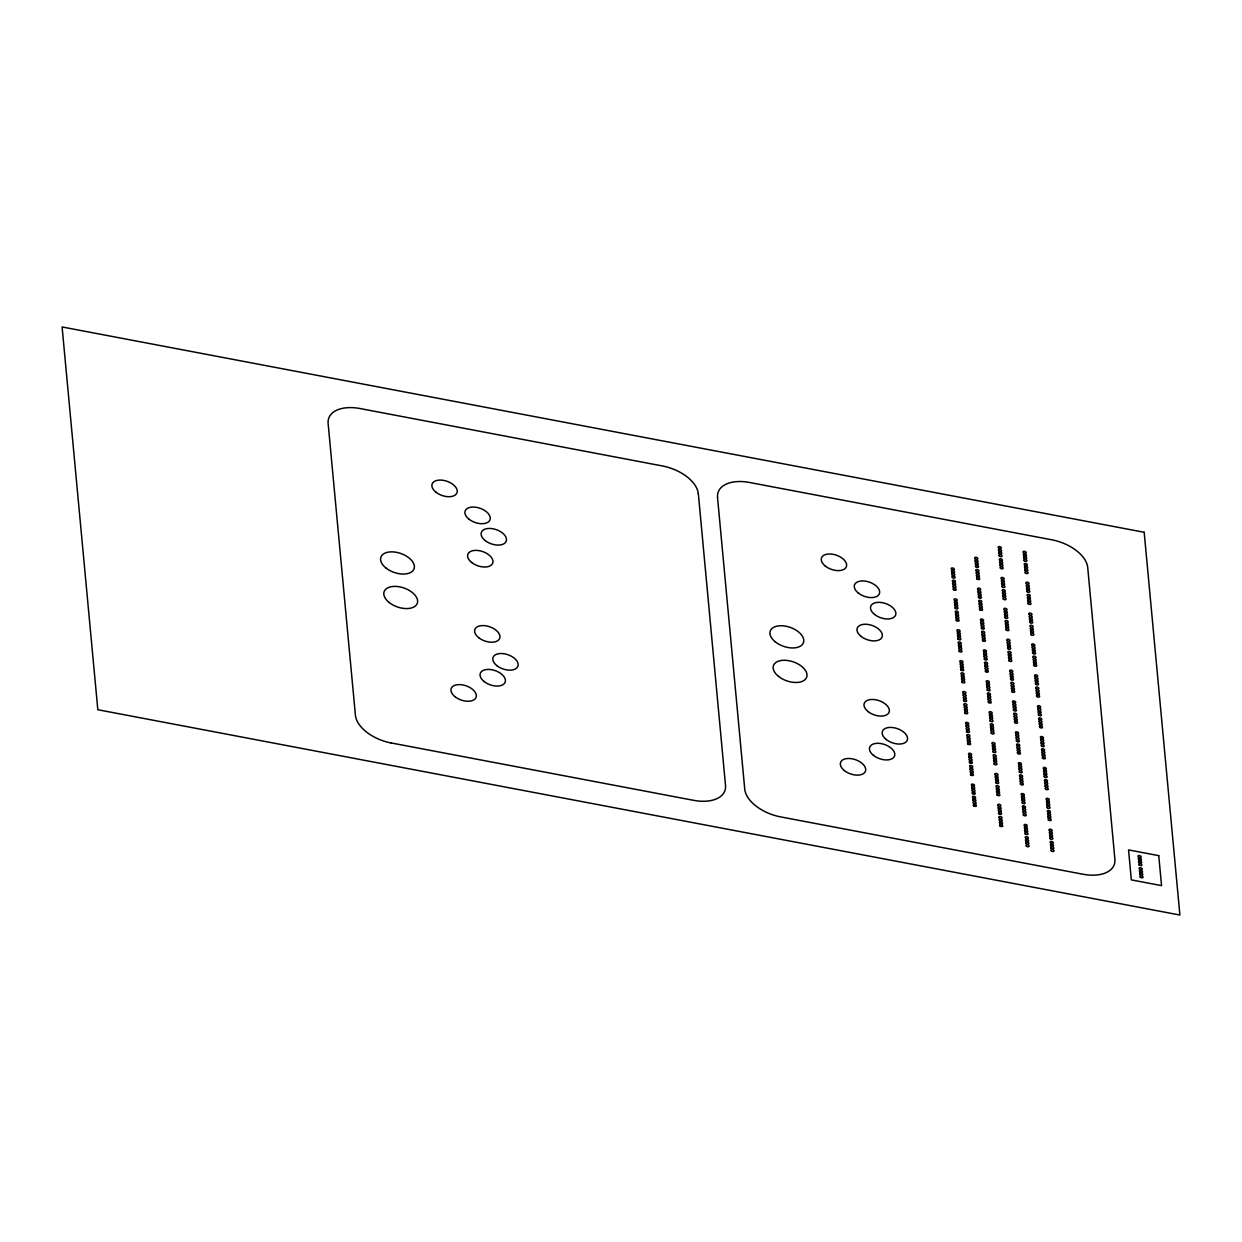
<?xml version="1.0" encoding="UTF-8"?>
<svg xmlns="http://www.w3.org/2000/svg" width="1242" height="1242" viewBox="0 0 1242 1242"><rect width="100%" height="100%" fill="white"/><g stroke="black" fill="none" stroke-linecap="round" stroke-linejoin="round"><path stroke-width="1.5" d="M391.168 742.949L693.75 800.36A35.273 20.136 19.2 0 0 725.514 785.394L698.346 493.773M717.519 497.405L744.734 789.043A35.273 20.136 19.2 0 0 780.55 816.879L1083.133 874.259A35.273 20.136 19.2 0 0 1114.897 859.278L1087.728 567.656A35.273 20.136 19.2 0 0 1051.912 539.82L749.345 482.439A35.273 20.136 19.2 0 0 717.581 497.421M391.168 742.995A35.273 20.136 19.2 0 1 355.414 715.175L328.136 423.522A35.273 20.136 19.2 0 1 359.947 408.525L662.545 465.983A35.273 20.136 19.2 0 1 698.283 493.757M1144.177 532.275L62.1 326.957L97.823 709.725L1179.9 915.043L1144.177 532.275M1158.755 855.645L1128.543 849.901L1131.338 879.879L1161.549 885.624L1158.755 855.645M435.895 492.158A13.196 7.53 19.2 0 0 456.932 492.95A13.196 7.53 19.2 0 0 440.848 480.08A13.196 7.53 19.2 0 0 435.895 492.158M468.917 519.14A13.196 7.53 19.2 0 0 489.953 519.932A13.196 7.53 19.2 0 0 473.87 507.062A13.196 7.53 19.2 0 0 468.917 519.14M485.141 540.518A13.196 7.53 19.2 0 0 506.177 541.326A13.196 7.53 19.2 0 0 490.093 528.44A13.196 7.53 19.2 0 0 485.141 540.518M471.603 562.455A13.196 7.53 19.2 0 0 492.655 563.247A13.196 7.53 19.2 0 0 476.555 550.377A13.196 7.53 19.2 0 0 471.603 562.455M385.92 567.967A17.59 10.045 19.2 0 0 413.974 569.022A17.59 10.045 19.2 0 0 392.519 551.867A17.59 10.045 19.2 0 0 385.92 567.967M389.15 602.494A17.59 10.045 19.2 0 0 417.203 603.55A17.59 10.045 19.2 0 0 395.748 586.395A17.59 10.045 19.2 0 0 389.15 602.494M478.636 637.658A13.196 7.53 19.2 0 0 499.672 638.45A13.196 7.53 19.2 0 0 483.573 625.58A13.196 7.53 19.2 0 0 478.636 637.658M496.816 665.603A13.196 7.53 19.2 0 0 517.852 666.395A13.196 7.53 19.2 0 0 501.768 653.525A13.196 7.53 19.2 0 0 496.816 665.603M484.07 681.501A13.196 7.53 19.2 0 0 505.121 682.293A13.196 7.53 19.2 0 0 489.022 669.422A13.196 7.53 19.2 0 0 484.07 681.501M454.976 696.684A13.196 7.53 19.2 0 0 476.028 697.476A13.196 7.53 19.2 0 0 459.928 684.606A13.196 7.53 19.2 0 0 454.976 696.684M1042.721 758.288A1.646 0.947 19.2 0 0 1045.36 758.381A1.646 0.947 19.2 0 0 1043.342 756.782A1.646 0.947 19.2 0 0 1042.721 758.288M1025.442 573.043A1.646 0.947 19.2 0 0 1028.066 573.136A1.646 0.947 19.2 0 0 1026.063 571.522A1.646 0.947 19.2 0 0 1025.442 573.043M1025.193 570.357A1.646 0.947 19.2 0 0 1027.817 570.451A1.646 0.947 19.2 0 0 1025.799 568.836A1.646 0.947 19.2 0 0 1025.193 570.357M1024.929 567.672A1.646 0.947 19.2 0 0 1027.569 567.765A1.646 0.947 19.2 0 0 1025.55 566.15A1.646 0.947 19.2 0 0 1024.929 567.672M1024.681 564.986A1.646 0.947 19.2 0 0 1027.32 565.079A1.646 0.947 19.2 0 0 1025.302 563.464A1.646 0.947 19.2 0 0 1024.681 564.986M1024.293 560.841A1.646 0.947 19.2 0 0 1026.932 560.934A1.646 0.947 19.2 0 0 1024.914 559.319A1.646 0.947 19.2 0 0 1024.293 560.841M1024.045 558.155A1.646 0.947 19.2 0 0 1026.684 558.248A1.646 0.947 19.2 0 0 1024.666 556.633A1.646 0.947 19.2 0 0 1024.045 558.155M1023.796 555.469A1.646 0.947 19.2 0 0 1026.435 555.562A1.646 0.947 19.2 0 0 1024.417 553.948A1.646 0.947 19.2 0 0 1023.796 555.469M1023.548 552.783A1.646 0.947 19.2 0 0 1026.171 552.876A1.646 0.947 19.2 0 0 1024.169 551.262A1.646 0.947 19.2 0 0 1023.548 552.783M1026.42 583.647A1.646 0.947 19.2 0 0 1029.059 583.756A1.646 0.947 19.2 0 0 1027.041 582.141A1.646 0.947 19.2 0 0 1026.42 583.647M1026.684 586.333A1.646 0.947 19.2 0 0 1029.307 586.441A1.646 0.947 19.2 0 0 1027.305 584.827A1.646 0.947 19.2 0 0 1026.684 586.333M1026.932 589.019A1.646 0.947 19.2 0 0 1029.556 589.127A1.646 0.947 19.2 0 0 1027.553 587.513A1.646 0.947 19.2 0 0 1026.932 589.019M1027.181 591.704A1.646 0.947 19.2 0 0 1029.804 591.813A1.646 0.947 19.2 0 0 1027.802 590.198A1.646 0.947 19.2 0 0 1027.181 591.704M1027.569 595.85A1.646 0.947 19.2 0 0 1030.192 595.958A1.646 0.947 19.2 0 0 1028.19 594.344A1.646 0.947 19.2 0 0 1027.569 595.85M1027.817 598.535A1.646 0.947 19.2 0 0 1030.456 598.644A1.646 0.947 19.2 0 0 1028.438 597.029A1.646 0.947 19.2 0 0 1027.817 598.535M1028.066 601.221A1.646 0.947 19.2 0 0 1030.705 601.33A1.646 0.947 19.2 0 0 1028.687 599.715A1.646 0.947 19.2 0 0 1028.066 601.221M1029.307 614.526A1.646 0.947 19.2 0 0 1031.947 614.635A1.646 0.947 19.2 0 0 1029.928 613.02A1.646 0.947 19.2 0 0 1029.307 614.526M1029.556 617.212A1.646 0.947 19.2 0 0 1032.195 617.321A1.646 0.947 19.2 0 0 1030.177 615.706A1.646 0.947 19.2 0 0 1029.556 617.212M1029.804 619.898A1.646 0.947 19.2 0 0 1032.444 620.006A1.646 0.947 19.2 0 0 1030.425 618.392A1.646 0.947 19.2 0 0 1029.804 619.898M1030.068 622.584A1.646 0.947 19.2 0 0 1032.692 622.692A1.646 0.947 19.2 0 0 1030.674 621.078A1.646 0.947 19.2 0 0 1030.068 622.584M1030.441 626.729A1.646 0.947 19.2 0 0 1033.08 626.837A1.646 0.947 19.2 0 0 1031.062 625.223A1.646 0.947 19.2 0 0 1030.441 626.729M1030.705 629.415A1.646 0.947 19.2 0 0 1033.328 629.523A1.646 0.947 19.2 0 0 1031.326 627.909A1.646 0.947 19.2 0 0 1030.705 629.415M1030.953 632.1A1.646 0.947 19.2 0 0 1033.577 632.209A1.646 0.947 19.2 0 0 1031.574 630.594A1.646 0.947 19.2 0 0 1030.953 632.1M1031.202 634.786A1.646 0.947 19.2 0 0 1033.825 634.895A1.646 0.947 19.2 0 0 1031.823 633.28A1.646 0.947 19.2 0 0 1031.202 634.786M1032.195 645.405A1.646 0.947 19.2 0 0 1034.819 645.498A1.646 0.947 19.2 0 0 1032.816 643.884A1.646 0.947 19.2 0 0 1032.195 645.405M1032.444 648.091A1.646 0.947 19.2 0 0 1035.067 648.184A1.646 0.947 19.2 0 0 1033.065 646.57A1.646 0.947 19.2 0 0 1032.444 648.091M1032.692 650.777A1.646 0.947 19.2 0 0 1035.331 650.87A1.646 0.947 19.2 0 0 1033.313 649.271A1.646 0.947 19.2 0 0 1032.692 650.777M1032.94 653.463A1.646 0.947 19.2 0 0 1035.58 653.556A1.646 0.947 19.2 0 0 1033.561 651.957A1.646 0.947 19.2 0 0 1032.94 653.463M1033.328 657.608A1.646 0.947 19.2 0 0 1035.968 657.701A1.646 0.947 19.2 0 0 1033.949 656.087A1.646 0.947 19.2 0 0 1033.328 657.608M1033.577 660.294A1.646 0.947 19.2 0 0 1036.216 660.387A1.646 0.947 19.2 0 0 1034.198 658.788A1.646 0.947 19.2 0 0 1033.577 660.294M1033.825 662.98A1.646 0.947 19.2 0 0 1036.465 663.073A1.646 0.947 19.2 0 0 1034.446 661.474A1.646 0.947 19.2 0 0 1033.825 662.98M1034.089 665.665A1.646 0.947 19.2 0 0 1036.713 665.759A1.646 0.947 19.2 0 0 1034.695 664.159A1.646 0.947 19.2 0 0 1034.089 665.665M1035.067 676.285A1.646 0.947 19.2 0 0 1037.707 676.378A1.646 0.947 19.2 0 0 1035.688 674.763A1.646 0.947 19.2 0 0 1035.067 676.285M1035.316 678.97A1.646 0.947 19.2 0 0 1037.955 679.063A1.646 0.947 19.2 0 0 1035.937 677.449A1.646 0.947 19.2 0 0 1035.316 678.97M1035.58 681.656A1.646 0.947 19.2 0 0 1038.203 681.749A1.646 0.947 19.2 0 0 1036.201 680.135A1.646 0.947 19.2 0 0 1035.58 681.656M1035.828 684.342A1.646 0.947 19.2 0 0 1038.452 684.435A1.646 0.947 19.2 0 0 1036.449 682.821A1.646 0.947 19.2 0 0 1035.828 684.342M1036.216 688.487A1.646 0.947 19.2 0 0 1038.84 688.58A1.646 0.947 19.2 0 0 1036.837 686.966A1.646 0.947 19.2 0 0 1036.216 688.487M1036.465 691.173A1.646 0.947 19.2 0 0 1039.088 691.266A1.646 0.947 19.2 0 0 1037.086 689.652A1.646 0.947 19.2 0 0 1036.465 691.173M1036.713 693.859A1.646 0.947 19.2 0 0 1039.352 693.952A1.646 0.947 19.2 0 0 1037.334 692.337A1.646 0.947 19.2 0 0 1036.713 693.859M1036.961 696.545A1.646 0.947 19.2 0 0 1039.601 696.638A1.646 0.947 19.2 0 0 1037.582 695.023A1.646 0.947 19.2 0 0 1036.961 696.545M1037.955 707.148A1.646 0.947 19.2 0 0 1040.594 707.257A1.646 0.947 19.2 0 0 1038.576 705.642A1.646 0.947 19.2 0 0 1037.955 707.148M1038.203 709.834A1.646 0.947 19.2 0 0 1040.843 709.943A1.646 0.947 19.2 0 0 1038.824 708.328A1.646 0.947 19.2 0 0 1038.203 709.834M1038.452 712.52A1.646 0.947 19.2 0 0 1041.091 712.629A1.646 0.947 19.2 0 0 1039.073 711.014A1.646 0.947 19.2 0 0 1038.452 712.52M1038.7 715.206A1.646 0.947 19.2 0 0 1041.339 715.314A1.646 0.947 19.2 0 0 1039.321 713.7A1.646 0.947 19.2 0 0 1038.7 715.206M1039.088 719.351A1.646 0.947 19.2 0 0 1041.727 719.46A1.646 0.947 19.2 0 0 1039.709 717.845A1.646 0.947 19.2 0 0 1039.088 719.351M1039.337 722.037A1.646 0.947 19.2 0 0 1041.976 722.145A1.646 0.947 19.2 0 0 1039.958 720.531A1.646 0.947 19.2 0 0 1039.337 722.037M1039.601 724.723A1.646 0.947 19.2 0 0 1042.224 724.831A1.646 0.947 19.2 0 0 1040.222 723.217A1.646 0.947 19.2 0 0 1039.601 724.723M1039.849 727.408A1.646 0.947 19.2 0 0 1042.473 727.517A1.646 0.947 19.2 0 0 1040.47 725.902A1.646 0.947 19.2 0 0 1039.849 727.408M1040.843 738.027A1.646 0.947 19.2 0 0 1043.466 738.121A1.646 0.947 19.2 0 0 1041.448 736.522A1.646 0.947 19.2 0 0 1040.843 738.027M1041.091 740.713A1.646 0.947 19.2 0 0 1043.715 740.806A1.646 0.947 19.2 0 0 1041.712 739.207A1.646 0.947 19.2 0 0 1041.091 740.713M1041.339 743.399A1.646 0.947 19.2 0 0 1043.963 743.492A1.646 0.947 19.2 0 0 1041.96 741.893A1.646 0.947 19.2 0 0 1041.339 743.399M1041.976 750.23A1.646 0.947 19.2 0 0 1044.615 750.323A1.646 0.947 19.2 0 0 1042.597 748.724A1.646 0.947 19.2 0 0 1041.976 750.23M1042.473 755.602A1.646 0.947 19.2 0 0 1045.112 755.695A1.646 0.947 19.2 0 0 1043.094 754.096A1.646 0.947 19.2 0 0 1042.473 755.602M1043.715 768.907A1.646 0.947 19.2 0 0 1046.354 769A1.646 0.947 19.2 0 0 1044.336 767.385A1.646 0.947 19.2 0 0 1043.715 768.907M1043.963 771.592A1.646 0.947 19.2 0 0 1046.602 771.686A1.646 0.947 19.2 0 0 1044.584 770.071A1.646 0.947 19.2 0 0 1043.963 771.592M1044.227 774.278A1.646 0.947 19.2 0 0 1046.851 774.371A1.646 0.947 19.2 0 0 1044.832 772.757A1.646 0.947 19.2 0 0 1044.227 774.278M1044.475 776.964A1.646 0.947 19.2 0 0 1047.099 777.057A1.646 0.947 19.2 0 0 1045.096 775.443A1.646 0.947 19.2 0 0 1044.475 776.964M1044.864 781.109A1.646 0.947 19.2 0 0 1047.487 781.202A1.646 0.947 19.2 0 0 1045.469 779.588A1.646 0.947 19.2 0 0 1044.864 781.109M1045.112 783.795A1.646 0.947 19.2 0 0 1047.736 783.888A1.646 0.947 19.2 0 0 1045.733 782.274A1.646 0.947 19.2 0 0 1045.112 783.795M1045.36 786.481A1.646 0.947 19.2 0 0 1047.984 786.574A1.646 0.947 19.2 0 0 1045.981 784.96A1.646 0.947 19.2 0 0 1045.36 786.481M1045.609 789.167A1.646 0.947 19.2 0 0 1048.248 789.26A1.646 0.947 19.2 0 0 1046.23 787.645A1.646 0.947 19.2 0 0 1045.609 789.167M1046.602 799.77A1.646 0.947 19.2 0 0 1049.226 799.879A1.646 0.947 19.2 0 0 1047.223 798.264A1.646 0.947 19.2 0 0 1046.602 799.77M1046.851 802.456A1.646 0.947 19.2 0 0 1049.49 802.565A1.646 0.947 19.2 0 0 1047.472 800.95A1.646 0.947 19.2 0 0 1046.851 802.456M1047.099 805.142A1.646 0.947 19.2 0 0 1049.738 805.251A1.646 0.947 19.2 0 0 1047.72 803.636A1.646 0.947 19.2 0 0 1047.099 805.142M1047.348 807.828A1.646 0.947 19.2 0 0 1049.987 807.937A1.646 0.947 19.2 0 0 1047.969 806.322A1.646 0.947 19.2 0 0 1047.348 807.828M1047.736 811.973A1.646 0.947 19.2 0 0 1050.375 812.082A1.646 0.947 19.2 0 0 1048.357 810.467A1.646 0.947 19.2 0 0 1047.736 811.973M1047.984 814.659A1.646 0.947 19.2 0 0 1050.623 814.768A1.646 0.947 19.2 0 0 1048.605 813.153A1.646 0.947 19.2 0 0 1047.984 814.659M1048.248 817.345A1.646 0.947 19.2 0 0 1050.872 817.453A1.646 0.947 19.2 0 0 1048.853 815.839A1.646 0.947 19.2 0 0 1048.248 817.345M1048.496 820.031A1.646 0.947 19.2 0 0 1051.12 820.139A1.646 0.947 19.2 0 0 1049.117 818.525A1.646 0.947 19.2 0 0 1048.496 820.031M1049.474 830.65A1.646 0.947 19.2 0 0 1052.114 830.743A1.646 0.947 19.2 0 0 1050.095 829.144A1.646 0.947 19.2 0 0 1049.474 830.65M1049.738 833.335A1.646 0.947 19.2 0 0 1052.362 833.429A1.646 0.947 19.2 0 0 1050.359 831.829A1.646 0.947 19.2 0 0 1049.738 833.335M1049.987 836.021A1.646 0.947 19.2 0 0 1052.611 836.114A1.646 0.947 19.2 0 0 1050.608 834.515A1.646 0.947 19.2 0 0 1049.987 836.021M1050.235 838.707A1.646 0.947 19.2 0 0 1052.859 838.8A1.646 0.947 19.2 0 0 1050.856 837.201A1.646 0.947 19.2 0 0 1050.235 838.707M1050.623 842.852A1.646 0.947 19.2 0 0 1053.247 842.945A1.646 0.947 19.2 0 0 1051.244 841.346A1.646 0.947 19.2 0 0 1050.623 842.852M1050.872 845.538A1.646 0.947 19.2 0 0 1053.511 845.631A1.646 0.947 19.2 0 0 1051.493 844.032A1.646 0.947 19.2 0 0 1050.872 845.538M1051.12 848.224A1.646 0.947 19.2 0 0 1053.759 848.333A1.646 0.947 19.2 0 0 1051.741 846.718A1.646 0.947 19.2 0 0 1051.12 848.224M1051.369 850.91A1.646 0.947 19.2 0 0 1054.008 851.018A1.646 0.947 19.2 0 0 1051.99 849.404A1.646 0.947 19.2 0 0 1051.369 850.91M1028.314 603.923A1.646 0.947 19.2 0 0 1030.953 604.016A1.646 0.947 19.2 0 0 1028.935 602.401A1.646 0.947 19.2 0 0 1028.314 603.923M1041.588 746.085A1.646 0.947 19.2 0 0 1044.227 746.178A1.646 0.947 19.2 0 0 1042.209 744.579A1.646 0.947 19.2 0 0 1041.588 746.085M1042.224 752.916A1.646 0.947 19.2 0 0 1044.864 753.009A1.646 0.947 19.2 0 0 1042.845 751.41A1.646 0.947 19.2 0 0 1042.224 752.916M999.593 820.652A1.646 0.947 19.2 0 0 1002.232 820.745A1.646 0.947 19.2 0 0 1000.214 819.13A1.646 0.947 19.2 0 0 999.593 820.652M1017.803 753.552A1.646 0.947 19.2 0 0 1020.443 753.661A1.646 0.947 19.2 0 0 1018.424 752.047A1.646 0.947 19.2 0 0 1017.803 753.552M1017.307 748.181A1.646 0.947 19.2 0 0 1019.946 748.289A1.646 0.947 19.2 0 0 1017.928 746.675A1.646 0.947 19.2 0 0 1017.307 748.181M1016.67 741.35A1.646 0.947 19.2 0 0 1019.309 741.458A1.646 0.947 19.2 0 0 1017.291 739.844A1.646 0.947 19.2 0 0 1016.67 741.35M1003.396 599.187A1.646 0.947 19.2 0 0 1006.036 599.281A1.646 0.947 19.2 0 0 1004.017 597.681A1.646 0.947 19.2 0 0 1003.396 599.187M953.561 589.733A1.646 0.947 19.2 0 0 956.2 589.826A1.646 0.947 19.2 0 0 954.182 588.227A1.646 0.947 19.2 0 0 953.561 589.733M953.313 587.047A1.646 0.947 19.2 0 0 955.952 587.14A1.646 0.947 19.2 0 0 953.934 585.541A1.646 0.947 19.2 0 0 953.313 587.047M953.064 584.361A1.646 0.947 19.2 0 0 955.703 584.454A1.646 0.947 19.2 0 0 953.685 582.84A1.646 0.947 19.2 0 0 953.064 584.361M952.816 581.675A1.646 0.947 19.2 0 0 955.455 581.768A1.646 0.947 19.2 0 0 953.437 580.154A1.646 0.947 19.2 0 0 952.816 581.675M952.428 577.53A1.646 0.947 19.2 0 0 955.067 577.623A1.646 0.947 19.2 0 0 953.049 576.024A1.646 0.947 19.2 0 0 952.428 577.53M952.179 574.844A1.646 0.947 19.2 0 0 954.803 574.937A1.646 0.947 19.2 0 0 952.8 573.323A1.646 0.947 19.2 0 0 952.179 574.844M951.931 572.158A1.646 0.947 19.2 0 0 954.555 572.252A1.646 0.947 19.2 0 0 952.552 570.637A1.646 0.947 19.2 0 0 951.931 572.158M951.683 569.473A1.646 0.947 19.2 0 0 954.306 569.566A1.646 0.947 19.2 0 0 952.303 567.951A1.646 0.947 19.2 0 0 951.683 569.473M956.449 620.612A1.646 0.947 19.2 0 0 959.088 620.705A1.646 0.947 19.2 0 0 957.07 619.09A1.646 0.947 19.2 0 0 956.449 620.612M956.2 617.926A1.646 0.947 19.2 0 0 958.824 618.019A1.646 0.947 19.2 0 0 956.821 616.405A1.646 0.947 19.2 0 0 956.2 617.926M955.952 615.24A1.646 0.947 19.2 0 0 958.576 615.333A1.646 0.947 19.2 0 0 956.573 613.719A1.646 0.947 19.2 0 0 955.952 615.24M955.703 612.539A1.646 0.947 19.2 0 0 958.327 612.648A1.646 0.947 19.2 0 0 956.309 611.033A1.646 0.947 19.2 0 0 955.703 612.539M955.315 608.409A1.646 0.947 19.2 0 0 957.939 608.502A1.646 0.947 19.2 0 0 955.936 606.888A1.646 0.947 19.2 0 0 955.315 608.409M955.067 605.723A1.646 0.947 19.2 0 0 957.691 605.817A1.646 0.947 19.2 0 0 955.672 604.202A1.646 0.947 19.2 0 0 955.067 605.723M954.803 603.022A1.646 0.947 19.2 0 0 957.442 603.131A1.646 0.947 19.2 0 0 955.424 601.516A1.646 0.947 19.2 0 0 954.803 603.022M954.555 600.336A1.646 0.947 19.2 0 0 957.194 600.445A1.646 0.947 19.2 0 0 955.176 598.83A1.646 0.947 19.2 0 0 954.555 600.336M959.336 651.476A1.646 0.947 19.2 0 0 961.96 651.584A1.646 0.947 19.2 0 0 959.957 649.97A1.646 0.947 19.2 0 0 959.336 651.476M959.088 648.79A1.646 0.947 19.2 0 0 961.712 648.898A1.646 0.947 19.2 0 0 959.693 647.284A1.646 0.947 19.2 0 0 959.088 648.79M958.824 646.104A1.646 0.947 19.2 0 0 961.463 646.213A1.646 0.947 19.2 0 0 959.445 644.598A1.646 0.947 19.2 0 0 958.824 646.104M958.576 643.418A1.646 0.947 19.2 0 0 961.215 643.527A1.646 0.947 19.2 0 0 959.197 641.912A1.646 0.947 19.2 0 0 958.576 643.418M958.187 639.273A1.646 0.947 19.2 0 0 960.827 639.382A1.646 0.947 19.2 0 0 958.808 637.767A1.646 0.947 19.2 0 0 958.187 639.273M957.939 636.587A1.646 0.947 19.2 0 0 960.578 636.696A1.646 0.947 19.2 0 0 958.56 635.081A1.646 0.947 19.2 0 0 957.939 636.587M957.691 633.901A1.646 0.947 19.2 0 0 960.33 634.01A1.646 0.947 19.2 0 0 958.312 632.395A1.646 0.947 19.2 0 0 957.691 633.901M957.442 631.215A1.646 0.947 19.2 0 0 960.066 631.324A1.646 0.947 19.2 0 0 958.063 629.71A1.646 0.947 19.2 0 0 957.442 631.215M962.208 682.355A1.646 0.947 19.2 0 0 964.848 682.448A1.646 0.947 19.2 0 0 962.829 680.849A1.646 0.947 19.2 0 0 962.208 682.355M961.96 679.669A1.646 0.947 19.2 0 0 964.599 679.762A1.646 0.947 19.2 0 0 962.581 678.163A1.646 0.947 19.2 0 0 961.96 679.669M961.712 676.983A1.646 0.947 19.2 0 0 964.351 677.076A1.646 0.947 19.2 0 0 962.333 675.477A1.646 0.947 19.2 0 0 961.712 676.983M961.463 674.297A1.646 0.947 19.2 0 0 964.087 674.39A1.646 0.947 19.2 0 0 962.084 672.791A1.646 0.947 19.2 0 0 961.463 674.297M961.075 670.152A1.646 0.947 19.2 0 0 963.699 670.245A1.646 0.947 19.2 0 0 961.696 668.646A1.646 0.947 19.2 0 0 961.075 670.152M960.827 667.466A1.646 0.947 19.2 0 0 963.45 667.559A1.646 0.947 19.2 0 0 961.448 665.96A1.646 0.947 19.2 0 0 960.827 667.466M960.578 664.78A1.646 0.947 19.2 0 0 963.202 664.874A1.646 0.947 19.2 0 0 961.199 663.275A1.646 0.947 19.2 0 0 960.578 664.78M960.314 662.095A1.646 0.947 19.2 0 0 962.954 662.188A1.646 0.947 19.2 0 0 960.935 660.589A1.646 0.947 19.2 0 0 960.314 662.095M965.096 713.234A1.646 0.947 19.2 0 0 967.72 713.327A1.646 0.947 19.2 0 0 965.717 711.713A1.646 0.947 19.2 0 0 965.096 713.234M964.848 710.548A1.646 0.947 19.2 0 0 967.471 710.641A1.646 0.947 19.2 0 0 965.469 709.027A1.646 0.947 19.2 0 0 964.848 710.548M964.599 707.862A1.646 0.947 19.2 0 0 967.223 707.956A1.646 0.947 19.2 0 0 965.22 706.341A1.646 0.947 19.2 0 0 964.599 707.862M964.335 705.177A1.646 0.947 19.2 0 0 966.975 705.27A1.646 0.947 19.2 0 0 964.956 703.655A1.646 0.947 19.2 0 0 964.335 705.177M963.963 701.031A1.646 0.947 19.2 0 0 966.587 701.125A1.646 0.947 19.2 0 0 964.568 699.51A1.646 0.947 19.2 0 0 963.963 701.031M963.699 698.346A1.646 0.947 19.2 0 0 966.338 698.439A1.646 0.947 19.2 0 0 964.32 696.824A1.646 0.947 19.2 0 0 963.699 698.346M963.45 695.66A1.646 0.947 19.2 0 0 966.09 695.753A1.646 0.947 19.2 0 0 964.071 694.138A1.646 0.947 19.2 0 0 963.45 695.66M963.202 692.974A1.646 0.947 19.2 0 0 965.841 693.067A1.646 0.947 19.2 0 0 963.823 691.452A1.646 0.947 19.2 0 0 963.202 692.974M967.984 744.098A1.646 0.947 19.2 0 0 970.607 744.206A1.646 0.947 19.2 0 0 968.589 742.592A1.646 0.947 19.2 0 0 967.984 744.098M967.72 741.412A1.646 0.947 19.2 0 0 970.359 741.521A1.646 0.947 19.2 0 0 968.341 739.906A1.646 0.947 19.2 0 0 967.72 741.412M967.471 738.726A1.646 0.947 19.2 0 0 970.111 738.835A1.646 0.947 19.2 0 0 968.092 737.22A1.646 0.947 19.2 0 0 967.471 738.726M967.223 736.04A1.646 0.947 19.2 0 0 969.862 736.149A1.646 0.947 19.2 0 0 967.844 734.534A1.646 0.947 19.2 0 0 967.223 736.04M966.835 731.895A1.646 0.947 19.2 0 0 969.474 732.004A1.646 0.947 19.2 0 0 967.456 730.389A1.646 0.947 19.2 0 0 966.835 731.895M966.587 729.209A1.646 0.947 19.2 0 0 969.226 729.318A1.646 0.947 19.2 0 0 967.207 727.703A1.646 0.947 19.2 0 0 966.587 729.209M966.338 726.523A1.646 0.947 19.2 0 0 968.962 726.632A1.646 0.947 19.2 0 0 966.959 725.018A1.646 0.947 19.2 0 0 966.338 726.523M966.09 723.838A1.646 0.947 19.2 0 0 968.713 723.946A1.646 0.947 19.2 0 0 966.711 722.332A1.646 0.947 19.2 0 0 966.09 723.838M970.856 774.977A1.646 0.947 19.2 0 0 973.495 775.07A1.646 0.947 19.2 0 0 971.477 773.471A1.646 0.947 19.2 0 0 970.856 774.977M970.607 772.291A1.646 0.947 19.2 0 0 973.247 772.384A1.646 0.947 19.2 0 0 971.228 770.785A1.646 0.947 19.2 0 0 970.607 772.291M970.359 769.605A1.646 0.947 19.2 0 0 972.983 769.698A1.646 0.947 19.2 0 0 970.98 768.099A1.646 0.947 19.2 0 0 970.359 769.605M970.111 766.919A1.646 0.947 19.2 0 0 972.734 767.013A1.646 0.947 19.2 0 0 970.732 765.414A1.646 0.947 19.2 0 0 970.111 766.919M969.723 762.774A1.646 0.947 19.2 0 0 972.346 762.867A1.646 0.947 19.2 0 0 970.344 761.268A1.646 0.947 19.2 0 0 969.723 762.774M969.474 760.088A1.646 0.947 19.2 0 0 972.098 760.182A1.646 0.947 19.2 0 0 970.095 758.583A1.646 0.947 19.2 0 0 969.474 760.088M969.226 757.403A1.646 0.947 19.2 0 0 971.849 757.496A1.646 0.947 19.2 0 0 969.831 755.897A1.646 0.947 19.2 0 0 969.226 757.403M968.962 754.717A1.646 0.947 19.2 0 0 971.601 754.81A1.646 0.947 19.2 0 0 969.583 753.211A1.646 0.947 19.2 0 0 968.962 754.717M973.744 805.856A1.646 0.947 19.2 0 0 976.367 805.949A1.646 0.947 19.2 0 0 974.365 804.335A1.646 0.947 19.2 0 0 973.744 805.856M973.495 803.17A1.646 0.947 19.2 0 0 976.119 803.263A1.646 0.947 19.2 0 0 974.116 801.649A1.646 0.947 19.2 0 0 973.495 803.17M973.231 800.485A1.646 0.947 19.2 0 0 975.87 800.578A1.646 0.947 19.2 0 0 973.852 798.963A1.646 0.947 19.2 0 0 973.231 800.485M972.983 797.799A1.646 0.947 19.2 0 0 975.622 797.892A1.646 0.947 19.2 0 0 973.604 796.277A1.646 0.947 19.2 0 0 972.983 797.799M972.595 793.654A1.646 0.947 19.2 0 0 975.234 793.747A1.646 0.947 19.2 0 0 973.216 792.132A1.646 0.947 19.2 0 0 972.595 793.654M972.346 790.968A1.646 0.947 19.2 0 0 974.986 791.061A1.646 0.947 19.2 0 0 972.967 789.446A1.646 0.947 19.2 0 0 972.346 790.968M972.098 788.282A1.646 0.947 19.2 0 0 974.737 788.375A1.646 0.947 19.2 0 0 972.719 786.76A1.646 0.947 19.2 0 0 972.098 788.282M971.849 785.596A1.646 0.947 19.2 0 0 974.489 785.689A1.646 0.947 19.2 0 0 972.47 784.075A1.646 0.947 19.2 0 0 971.849 785.596M1000.105 826.023A1.646 0.947 19.2 0 0 1002.729 826.116A1.646 0.947 19.2 0 0 1000.71 824.502A1.646 0.947 19.2 0 0 1000.105 826.023M999.841 823.337A1.646 0.947 19.2 0 0 1002.48 823.43A1.646 0.947 19.2 0 0 1000.462 821.816A1.646 0.947 19.2 0 0 999.841 823.337M999.344 817.966A1.646 0.947 19.2 0 0 1001.983 818.059A1.646 0.947 19.2 0 0 999.965 816.444A1.646 0.947 19.2 0 0 999.344 817.966M998.956 813.821A1.646 0.947 19.2 0 0 1001.595 813.914A1.646 0.947 19.2 0 0 999.577 812.299A1.646 0.947 19.2 0 0 998.956 813.821M998.708 811.135A1.646 0.947 19.2 0 0 1001.347 811.228A1.646 0.947 19.2 0 0 999.329 809.613A1.646 0.947 19.2 0 0 998.708 811.135M998.459 808.449A1.646 0.947 19.2 0 0 1001.083 808.542A1.646 0.947 19.2 0 0 999.08 806.927A1.646 0.947 19.2 0 0 998.459 808.449M998.211 805.763A1.646 0.947 19.2 0 0 1000.835 805.856A1.646 0.947 19.2 0 0 998.832 804.242A1.646 0.947 19.2 0 0 998.211 805.763M997.217 795.144A1.646 0.947 19.2 0 0 999.857 795.237A1.646 0.947 19.2 0 0 997.838 793.638A1.646 0.947 19.2 0 0 997.217 795.144M996.969 792.458A1.646 0.947 19.2 0 0 999.593 792.551A1.646 0.947 19.2 0 0 997.59 790.952A1.646 0.947 19.2 0 0 996.969 792.458M996.721 789.772A1.646 0.947 19.2 0 0 999.344 789.865A1.646 0.947 19.2 0 0 997.342 788.266A1.646 0.947 19.2 0 0 996.721 789.772M996.457 787.086A1.646 0.947 19.2 0 0 999.096 787.18A1.646 0.947 19.2 0 0 997.078 785.581A1.646 0.947 19.2 0 0 996.457 787.086M996.084 782.941A1.646 0.947 19.2 0 0 998.708 783.034A1.646 0.947 19.2 0 0 996.689 781.435A1.646 0.947 19.2 0 0 996.084 782.941M995.82 780.255A1.646 0.947 19.2 0 0 998.459 780.349A1.646 0.947 19.2 0 0 996.441 778.75A1.646 0.947 19.2 0 0 995.82 780.255M995.572 777.57A1.646 0.947 19.2 0 0 998.211 777.663A1.646 0.947 19.2 0 0 996.193 776.064A1.646 0.947 19.2 0 0 995.572 777.57M995.323 774.884A1.646 0.947 19.2 0 0 997.963 774.977A1.646 0.947 19.2 0 0 995.944 773.378A1.646 0.947 19.2 0 0 995.323 774.884M994.33 764.265A1.646 0.947 19.2 0 0 996.969 764.373A1.646 0.947 19.2 0 0 994.951 762.759A1.646 0.947 19.2 0 0 994.33 764.265M994.081 761.579A1.646 0.947 19.2 0 0 996.721 761.688A1.646 0.947 19.2 0 0 994.702 760.073A1.646 0.947 19.2 0 0 994.081 761.579M993.833 758.893A1.646 0.947 19.2 0 0 996.472 759.002A1.646 0.947 19.2 0 0 994.454 757.387A1.646 0.947 19.2 0 0 993.833 758.893M993.584 756.207A1.646 0.947 19.2 0 0 996.208 756.316A1.646 0.947 19.2 0 0 994.205 754.701A1.646 0.947 19.2 0 0 993.584 756.207M993.196 752.062A1.646 0.947 19.2 0 0 995.836 752.171A1.646 0.947 19.2 0 0 993.817 750.556A1.646 0.947 19.2 0 0 993.196 752.062M992.948 749.376A1.646 0.947 19.2 0 0 995.572 749.485A1.646 0.947 19.2 0 0 993.569 747.87A1.646 0.947 19.2 0 0 992.948 749.376M992.7 746.69A1.646 0.947 19.2 0 0 995.323 746.799A1.646 0.947 19.2 0 0 993.321 745.184A1.646 0.947 19.2 0 0 992.7 746.69M992.436 744.005A1.646 0.947 19.2 0 0 995.075 744.113A1.646 0.947 19.2 0 0 993.057 742.499A1.646 0.947 19.2 0 0 992.436 744.005M991.458 733.401A1.646 0.947 19.2 0 0 994.081 733.494A1.646 0.947 19.2 0 0 992.079 731.88A1.646 0.947 19.2 0 0 991.458 733.401M991.209 730.715A1.646 0.947 19.2 0 0 993.833 730.808A1.646 0.947 19.2 0 0 991.815 729.194A1.646 0.947 19.2 0 0 991.209 730.715M990.945 728.029A1.646 0.947 19.2 0 0 993.584 728.122A1.646 0.947 19.2 0 0 991.566 726.508A1.646 0.947 19.2 0 0 990.945 728.029M990.697 725.344A1.646 0.947 19.2 0 0 993.336 725.437A1.646 0.947 19.2 0 0 991.318 723.822A1.646 0.947 19.2 0 0 990.697 725.344M990.309 721.198A1.646 0.947 19.2 0 0 992.948 721.292A1.646 0.947 19.2 0 0 990.93 719.677A1.646 0.947 19.2 0 0 990.309 721.198M990.06 718.513A1.646 0.947 19.2 0 0 992.7 718.606A1.646 0.947 19.2 0 0 990.681 716.991A1.646 0.947 19.2 0 0 990.06 718.513M989.812 715.827A1.646 0.947 19.2 0 0 992.451 715.92A1.646 0.947 19.2 0 0 990.433 714.305A1.646 0.947 19.2 0 0 989.812 715.827M989.563 713.125A1.646 0.947 19.2 0 0 992.187 713.234A1.646 0.947 19.2 0 0 990.184 711.619A1.646 0.947 19.2 0 0 989.563 713.125M988.57 702.522A1.646 0.947 19.2 0 0 991.209 702.615A1.646 0.947 19.2 0 0 989.191 701.016A1.646 0.947 19.2 0 0 988.57 702.522M988.322 699.836A1.646 0.947 19.2 0 0 990.945 699.929A1.646 0.947 19.2 0 0 988.942 698.33A1.646 0.947 19.2 0 0 988.322 699.836M988.073 697.15A1.646 0.947 19.2 0 0 990.697 697.243A1.646 0.947 19.2 0 0 988.694 695.629A1.646 0.947 19.2 0 0 988.073 697.15M987.825 694.464A1.646 0.947 19.2 0 0 990.448 694.557A1.646 0.947 19.2 0 0 988.446 692.943A1.646 0.947 19.2 0 0 987.825 694.464M987.437 690.319A1.646 0.947 19.2 0 0 990.06 690.412A1.646 0.947 19.2 0 0 988.058 688.813A1.646 0.947 19.2 0 0 987.437 690.319M987.188 687.633A1.646 0.947 19.2 0 0 989.812 687.726A1.646 0.947 19.2 0 0 987.794 686.112A1.646 0.947 19.2 0 0 987.188 687.633M986.924 684.947A1.646 0.947 19.2 0 0 989.563 685.041A1.646 0.947 19.2 0 0 987.545 683.426A1.646 0.947 19.2 0 0 986.924 684.947M986.676 682.262A1.646 0.947 19.2 0 0 989.315 682.355A1.646 0.947 19.2 0 0 987.297 680.74A1.646 0.947 19.2 0 0 986.676 682.262M985.682 671.643A1.646 0.947 19.2 0 0 988.322 671.751A1.646 0.947 19.2 0 0 986.303 670.137A1.646 0.947 19.2 0 0 985.682 671.643M985.434 668.957A1.646 0.947 19.2 0 0 988.073 669.065A1.646 0.947 19.2 0 0 986.055 667.451A1.646 0.947 19.2 0 0 985.434 668.957M985.185 666.271A1.646 0.947 19.2 0 0 987.825 666.38A1.646 0.947 19.2 0 0 985.806 664.765A1.646 0.947 19.2 0 0 985.185 666.271M984.937 663.585A1.646 0.947 19.2 0 0 987.576 663.678A1.646 0.947 19.2 0 0 985.558 662.079A1.646 0.947 19.2 0 0 984.937 663.585M984.549 659.44A1.646 0.947 19.2 0 0 987.188 659.549A1.646 0.947 19.2 0 0 985.17 657.934A1.646 0.947 19.2 0 0 984.549 659.44M984.301 656.754A1.646 0.947 19.2 0 0 986.924 656.863A1.646 0.947 19.2 0 0 984.922 655.248A1.646 0.947 19.2 0 0 984.301 656.754M984.052 654.068A1.646 0.947 19.2 0 0 986.676 654.161A1.646 0.947 19.2 0 0 984.673 652.562A1.646 0.947 19.2 0 0 984.052 654.068M983.804 651.382A1.646 0.947 19.2 0 0 986.427 651.476A1.646 0.947 19.2 0 0 984.425 649.877A1.646 0.947 19.2 0 0 983.804 651.382M982.81 640.763A1.646 0.947 19.2 0 0 985.434 640.872A1.646 0.947 19.2 0 0 983.431 639.257A1.646 0.947 19.2 0 0 982.81 640.763M982.562 638.077A1.646 0.947 19.2 0 0 985.185 638.186A1.646 0.947 19.2 0 0 983.183 636.572A1.646 0.947 19.2 0 0 982.562 638.077M982.313 635.392A1.646 0.947 19.2 0 0 984.937 635.5A1.646 0.947 19.2 0 0 982.919 633.886A1.646 0.947 19.2 0 0 982.313 635.392M982.049 632.706A1.646 0.947 19.2 0 0 984.689 632.815A1.646 0.947 19.2 0 0 982.67 631.2A1.646 0.947 19.2 0 0 982.049 632.706M981.661 628.561A1.646 0.947 19.2 0 0 984.301 628.669A1.646 0.947 19.2 0 0 982.282 627.055A1.646 0.947 19.2 0 0 981.661 628.561M981.413 625.875A1.646 0.947 19.2 0 0 984.052 625.984A1.646 0.947 19.2 0 0 982.034 624.369A1.646 0.947 19.2 0 0 981.413 625.875M981.164 623.189A1.646 0.947 19.2 0 0 983.804 623.298A1.646 0.947 19.2 0 0 981.785 621.683A1.646 0.947 19.2 0 0 981.164 623.189M980.916 620.503A1.646 0.947 19.2 0 0 983.555 620.612A1.646 0.947 19.2 0 0 981.537 618.997A1.646 0.947 19.2 0 0 980.916 620.503M979.922 609.9A1.646 0.947 19.2 0 0 982.562 609.993A1.646 0.947 19.2 0 0 980.543 608.378A1.646 0.947 19.2 0 0 979.922 609.9M979.674 607.214A1.646 0.947 19.2 0 0 982.313 607.307A1.646 0.947 19.2 0 0 980.295 605.692A1.646 0.947 19.2 0 0 979.674 607.214M979.426 604.528A1.646 0.947 19.2 0 0 982.049 604.621A1.646 0.947 19.2 0 0 980.047 603.007A1.646 0.947 19.2 0 0 979.426 604.528M979.177 601.842A1.646 0.947 19.2 0 0 981.801 601.935A1.646 0.947 19.2 0 0 979.798 600.321A1.646 0.947 19.2 0 0 979.177 601.842M978.789 597.697A1.646 0.947 19.2 0 0 981.413 597.79A1.646 0.947 19.2 0 0 979.41 596.176A1.646 0.947 19.2 0 0 978.789 597.697M978.541 595.011A1.646 0.947 19.2 0 0 981.164 595.104A1.646 0.947 19.2 0 0 979.162 593.49A1.646 0.947 19.2 0 0 978.541 595.011M978.292 592.325A1.646 0.947 19.2 0 0 980.916 592.418A1.646 0.947 19.2 0 0 978.898 590.804A1.646 0.947 19.2 0 0 978.292 592.325M978.028 589.639A1.646 0.947 19.2 0 0 980.668 589.733A1.646 0.947 19.2 0 0 978.649 588.118A1.646 0.947 19.2 0 0 978.028 589.639M977.05 579.02A1.646 0.947 19.2 0 0 979.674 579.114A1.646 0.947 19.2 0 0 977.656 577.514A1.646 0.947 19.2 0 0 977.05 579.02M976.786 576.335A1.646 0.947 19.2 0 0 979.426 576.428A1.646 0.947 19.2 0 0 977.407 574.829A1.646 0.947 19.2 0 0 976.786 576.335M976.538 573.649A1.646 0.947 19.2 0 0 979.177 573.742A1.646 0.947 19.2 0 0 977.159 572.143A1.646 0.947 19.2 0 0 976.538 573.649M976.29 570.963A1.646 0.947 19.2 0 0 978.929 571.056A1.646 0.947 19.2 0 0 976.911 569.457A1.646 0.947 19.2 0 0 976.29 570.963M975.902 566.818A1.646 0.947 19.2 0 0 978.541 566.911A1.646 0.947 19.2 0 0 976.523 565.312A1.646 0.947 19.2 0 0 975.902 566.818M975.653 564.132A1.646 0.947 19.2 0 0 978.292 564.225A1.646 0.947 19.2 0 0 976.274 562.626A1.646 0.947 19.2 0 0 975.653 564.132M975.405 561.446A1.646 0.947 19.2 0 0 978.028 561.539A1.646 0.947 19.2 0 0 976.026 559.94A1.646 0.947 19.2 0 0 975.405 561.446M975.156 558.76A1.646 0.947 19.2 0 0 977.78 558.853A1.646 0.947 19.2 0 0 975.777 557.254A1.646 0.947 19.2 0 0 975.156 558.76M1026.451 846.19A1.646 0.947 19.2 0 0 1029.09 846.283A1.646 0.947 19.2 0 0 1027.072 844.669A1.646 0.947 19.2 0 0 1026.451 846.19M1026.203 843.504A1.646 0.947 19.2 0 0 1028.842 843.597A1.646 0.947 19.2 0 0 1026.823 841.983A1.646 0.947 19.2 0 0 1026.203 843.504M1025.954 840.818A1.646 0.947 19.2 0 0 1028.593 840.912A1.646 0.947 19.2 0 0 1026.575 839.297A1.646 0.947 19.2 0 0 1025.954 840.818M1025.706 838.133A1.646 0.947 19.2 0 0 1028.329 838.226A1.646 0.947 19.2 0 0 1026.327 836.611A1.646 0.947 19.2 0 0 1025.706 838.133M1025.318 833.987A1.646 0.947 19.2 0 0 1027.957 834.081A1.646 0.947 19.2 0 0 1025.939 832.466A1.646 0.947 19.2 0 0 1025.318 833.987M1025.069 831.302A1.646 0.947 19.2 0 0 1027.693 831.395A1.646 0.947 19.2 0 0 1025.69 829.78A1.646 0.947 19.2 0 0 1025.069 831.302M1024.821 828.616A1.646 0.947 19.2 0 0 1027.444 828.709A1.646 0.947 19.2 0 0 1025.442 827.094A1.646 0.947 19.2 0 0 1024.821 828.616M1024.572 825.914A1.646 0.947 19.2 0 0 1027.196 826.023A1.646 0.947 19.2 0 0 1025.178 824.409A1.646 0.947 19.2 0 0 1024.572 825.914M1023.579 815.311A1.646 0.947 19.2 0 0 1026.203 815.404A1.646 0.947 19.2 0 0 1024.2 813.805A1.646 0.947 19.2 0 0 1023.579 815.311M1023.33 812.625A1.646 0.947 19.2 0 0 1025.954 812.718A1.646 0.947 19.2 0 0 1023.936 811.119A1.646 0.947 19.2 0 0 1023.33 812.625M1023.066 809.939A1.646 0.947 19.2 0 0 1025.706 810.032A1.646 0.947 19.2 0 0 1023.687 808.418A1.646 0.947 19.2 0 0 1023.066 809.939M1022.818 807.253A1.646 0.947 19.2 0 0 1025.457 807.347A1.646 0.947 19.2 0 0 1023.439 805.732A1.646 0.947 19.2 0 0 1022.818 807.253M1022.43 803.108A1.646 0.947 19.2 0 0 1025.069 803.201A1.646 0.947 19.2 0 0 1023.051 801.602A1.646 0.947 19.2 0 0 1022.43 803.108M1022.182 800.422A1.646 0.947 19.2 0 0 1024.821 800.516A1.646 0.947 19.2 0 0 1022.803 798.901A1.646 0.947 19.2 0 0 1022.182 800.422M1021.933 797.737A1.646 0.947 19.2 0 0 1024.572 797.83A1.646 0.947 19.2 0 0 1022.554 796.215A1.646 0.947 19.2 0 0 1021.933 797.737M1021.685 795.051A1.646 0.947 19.2 0 0 1024.308 795.144A1.646 0.947 19.2 0 0 1022.306 793.529A1.646 0.947 19.2 0 0 1021.685 795.051M1020.691 784.432A1.646 0.947 19.2 0 0 1023.33 784.54A1.646 0.947 19.2 0 0 1021.312 782.926A1.646 0.947 19.2 0 0 1020.691 784.432M1020.443 781.746A1.646 0.947 19.2 0 0 1023.066 781.855A1.646 0.947 19.2 0 0 1021.064 780.24A1.646 0.947 19.2 0 0 1020.443 781.746M1020.194 779.06A1.646 0.947 19.2 0 0 1022.818 779.169A1.646 0.947 19.2 0 0 1020.815 777.554A1.646 0.947 19.2 0 0 1020.194 779.06M1019.946 776.374A1.646 0.947 19.2 0 0 1022.57 776.483A1.646 0.947 19.2 0 0 1020.567 774.868A1.646 0.947 19.2 0 0 1019.946 776.374M1019.558 772.229A1.646 0.947 19.2 0 0 1022.182 772.338A1.646 0.947 19.2 0 0 1020.179 770.723A1.646 0.947 19.2 0 0 1019.558 772.229M1019.309 769.543A1.646 0.947 19.2 0 0 1021.933 769.652A1.646 0.947 19.2 0 0 1019.915 768.037A1.646 0.947 19.2 0 0 1019.309 769.543M1019.045 766.857A1.646 0.947 19.2 0 0 1021.685 766.951A1.646 0.947 19.2 0 0 1019.666 765.351A1.646 0.947 19.2 0 0 1019.045 766.857M1018.797 764.172A1.646 0.947 19.2 0 0 1021.436 764.265A1.646 0.947 19.2 0 0 1019.418 762.666A1.646 0.947 19.2 0 0 1018.797 764.172M1017.555 750.867A1.646 0.947 19.2 0 0 1020.194 750.975A1.646 0.947 19.2 0 0 1018.176 749.361A1.646 0.947 19.2 0 0 1017.555 750.867M1017.058 745.495A1.646 0.947 19.2 0 0 1019.698 745.604A1.646 0.947 19.2 0 0 1017.679 743.989A1.646 0.947 19.2 0 0 1017.058 745.495M1016.422 738.664A1.646 0.947 19.2 0 0 1019.061 738.773A1.646 0.947 19.2 0 0 1017.043 737.158A1.646 0.947 19.2 0 0 1016.422 738.664M1016.173 735.978A1.646 0.947 19.2 0 0 1018.797 736.087A1.646 0.947 19.2 0 0 1016.794 734.472A1.646 0.947 19.2 0 0 1016.173 735.978M1015.925 733.292A1.646 0.947 19.2 0 0 1018.549 733.401A1.646 0.947 19.2 0 0 1016.546 731.786A1.646 0.947 19.2 0 0 1015.925 733.292M1014.931 722.689A1.646 0.947 19.2 0 0 1017.555 722.782A1.646 0.947 19.2 0 0 1015.552 721.167A1.646 0.947 19.2 0 0 1014.931 722.689M1014.683 720.003A1.646 0.947 19.2 0 0 1017.307 720.096A1.646 0.947 19.2 0 0 1015.304 718.481A1.646 0.947 19.2 0 0 1014.683 720.003M1014.435 717.317A1.646 0.947 19.2 0 0 1017.058 717.41A1.646 0.947 19.2 0 0 1015.04 715.796A1.646 0.947 19.2 0 0 1014.435 717.317M1014.171 714.631A1.646 0.947 19.2 0 0 1016.81 714.724A1.646 0.947 19.2 0 0 1014.792 713.11A1.646 0.947 19.2 0 0 1014.171 714.631M1013.783 710.486A1.646 0.947 19.2 0 0 1016.422 710.579A1.646 0.947 19.2 0 0 1014.404 708.965A1.646 0.947 19.2 0 0 1013.783 710.486M1013.534 707.8A1.646 0.947 19.2 0 0 1016.173 707.893A1.646 0.947 19.2 0 0 1014.155 706.279A1.646 0.947 19.2 0 0 1013.534 707.8M1013.286 705.114A1.646 0.947 19.2 0 0 1015.925 705.208A1.646 0.947 19.2 0 0 1013.907 703.593A1.646 0.947 19.2 0 0 1013.286 705.114M1013.037 702.429A1.646 0.947 19.2 0 0 1015.677 702.522A1.646 0.947 19.2 0 0 1013.658 700.907A1.646 0.947 19.2 0 0 1013.037 702.429M1012.044 691.81A1.646 0.947 19.2 0 0 1014.683 691.903A1.646 0.947 19.2 0 0 1012.665 690.304A1.646 0.947 19.2 0 0 1012.044 691.81M1011.795 689.124A1.646 0.947 19.2 0 0 1014.435 689.217A1.646 0.947 19.2 0 0 1012.416 687.618A1.646 0.947 19.2 0 0 1011.795 689.124M1011.547 686.438A1.646 0.947 19.2 0 0 1014.171 686.531A1.646 0.947 19.2 0 0 1012.168 684.932A1.646 0.947 19.2 0 0 1011.547 686.438M1011.298 683.752A1.646 0.947 19.2 0 0 1013.922 683.845A1.646 0.947 19.2 0 0 1011.919 682.246A1.646 0.947 19.2 0 0 1011.298 683.752M1010.91 679.607A1.646 0.947 19.2 0 0 1013.534 679.7A1.646 0.947 19.2 0 0 1011.531 678.101A1.646 0.947 19.2 0 0 1010.91 679.607M1010.662 676.921A1.646 0.947 19.2 0 0 1013.286 677.014A1.646 0.947 19.2 0 0 1011.283 675.415A1.646 0.947 19.2 0 0 1010.662 676.921M1010.414 674.235A1.646 0.947 19.2 0 0 1013.037 674.328A1.646 0.947 19.2 0 0 1011.019 672.729A1.646 0.947 19.2 0 0 1010.414 674.235M1010.15 671.549A1.646 0.947 19.2 0 0 1012.789 671.643A1.646 0.947 19.2 0 0 1010.771 670.043A1.646 0.947 19.2 0 0 1010.15 671.549M1009.172 660.93A1.646 0.947 19.2 0 0 1011.795 661.039A1.646 0.947 19.2 0 0 1009.777 659.424A1.646 0.947 19.2 0 0 1009.172 660.93M1008.908 658.244A1.646 0.947 19.2 0 0 1011.547 658.353A1.646 0.947 19.2 0 0 1009.529 656.739A1.646 0.947 19.2 0 0 1008.908 658.244M1008.659 655.559A1.646 0.947 19.2 0 0 1011.298 655.667A1.646 0.947 19.2 0 0 1009.28 654.053A1.646 0.947 19.2 0 0 1008.659 655.559M1008.411 652.873A1.646 0.947 19.2 0 0 1011.05 652.981A1.646 0.947 19.2 0 0 1009.032 651.367A1.646 0.947 19.2 0 0 1008.411 652.873M1008.023 648.728A1.646 0.947 19.2 0 0 1010.662 648.836A1.646 0.947 19.2 0 0 1008.644 647.222A1.646 0.947 19.2 0 0 1008.023 648.728M1007.774 646.042A1.646 0.947 19.2 0 0 1010.414 646.15A1.646 0.947 19.2 0 0 1008.395 644.536A1.646 0.947 19.2 0 0 1007.774 646.042M1007.526 643.356A1.646 0.947 19.2 0 0 1010.15 643.465A1.646 0.947 19.2 0 0 1008.147 641.85A1.646 0.947 19.2 0 0 1007.526 643.356M1007.278 640.67A1.646 0.947 19.2 0 0 1009.901 640.779A1.646 0.947 19.2 0 0 1007.899 639.164A1.646 0.947 19.2 0 0 1007.278 640.67M1006.284 630.067A1.646 0.947 19.2 0 0 1008.923 630.16A1.646 0.947 19.2 0 0 1006.905 628.545A1.646 0.947 19.2 0 0 1006.284 630.067M1006.036 627.381A1.646 0.947 19.2 0 0 1008.659 627.474A1.646 0.947 19.2 0 0 1006.657 625.859A1.646 0.947 19.2 0 0 1006.036 627.381M1005.787 624.695A1.646 0.947 19.2 0 0 1008.411 624.788A1.646 0.947 19.2 0 0 1006.408 623.173A1.646 0.947 19.2 0 0 1005.787 624.695M1005.539 622.009A1.646 0.947 19.2 0 0 1008.162 622.102A1.646 0.947 19.2 0 0 1006.144 620.488A1.646 0.947 19.2 0 0 1005.539 622.009M1005.151 617.864A1.646 0.947 19.2 0 0 1007.774 617.957A1.646 0.947 19.2 0 0 1005.756 616.342A1.646 0.947 19.2 0 0 1005.151 617.864M1004.887 615.178A1.646 0.947 19.2 0 0 1007.526 615.271A1.646 0.947 19.2 0 0 1005.508 613.657A1.646 0.947 19.2 0 0 1004.887 615.178M1004.638 612.492A1.646 0.947 19.2 0 0 1007.278 612.585A1.646 0.947 19.2 0 0 1005.259 610.971A1.646 0.947 19.2 0 0 1004.638 612.492M1004.39 609.806A1.646 0.947 19.2 0 0 1007.029 609.9A1.646 0.947 19.2 0 0 1005.011 608.285A1.646 0.947 19.2 0 0 1004.39 609.806M1003.148 596.502A1.646 0.947 19.2 0 0 1005.787 596.595A1.646 0.947 19.2 0 0 1003.769 594.996A1.646 0.947 19.2 0 0 1003.148 596.502M1002.899 593.816A1.646 0.947 19.2 0 0 1005.539 593.909A1.646 0.947 19.2 0 0 1003.52 592.31A1.646 0.947 19.2 0 0 1002.899 593.816M1002.651 591.13A1.646 0.947 19.2 0 0 1005.275 591.223A1.646 0.947 19.2 0 0 1003.272 589.624A1.646 0.947 19.2 0 0 1002.651 591.13M1002.263 586.985A1.646 0.947 19.2 0 0 1004.902 587.078A1.646 0.947 19.2 0 0 1002.884 585.479A1.646 0.947 19.2 0 0 1002.263 586.985M1002.015 584.299A1.646 0.947 19.2 0 0 1004.638 584.392A1.646 0.947 19.2 0 0 1002.636 582.793A1.646 0.947 19.2 0 0 1002.015 584.299M1001.766 581.613A1.646 0.947 19.2 0 0 1004.39 581.706A1.646 0.947 19.2 0 0 1002.387 580.107A1.646 0.947 19.2 0 0 1001.766 581.613M1001.518 578.927A1.646 0.947 19.2 0 0 1004.141 579.02A1.646 0.947 19.2 0 0 1002.123 577.421A1.646 0.947 19.2 0 0 1001.518 578.927M998.63 548.048A1.646 0.947 19.2 0 0 1001.254 548.157A1.646 0.947 19.2 0 0 999.251 546.542A1.646 0.947 19.2 0 0 998.63 548.048M998.878 550.734A1.646 0.947 19.2 0 0 1001.518 550.843A1.646 0.947 19.2 0 0 999.499 549.228A1.646 0.947 19.2 0 0 998.878 550.734M999.127 553.42A1.646 0.947 19.2 0 0 1001.766 553.528A1.646 0.947 19.2 0 0 999.748 551.914A1.646 0.947 19.2 0 0 999.127 553.42M999.375 556.106A1.646 0.947 19.2 0 0 1002.015 556.214A1.646 0.947 19.2 0 0 999.996 554.6A1.646 0.947 19.2 0 0 999.375 556.106M999.763 560.251A1.646 0.947 19.2 0 0 1002.403 560.359A1.646 0.947 19.2 0 0 1000.384 558.745A1.646 0.947 19.2 0 0 999.763 560.251M1000.012 562.937A1.646 0.947 19.2 0 0 1002.651 563.045A1.646 0.947 19.2 0 0 1000.633 561.431A1.646 0.947 19.2 0 0 1000.012 562.937M1000.276 565.622A1.646 0.947 19.2 0 0 1002.899 565.731A1.646 0.947 19.2 0 0 1000.881 564.116A1.646 0.947 19.2 0 0 1000.276 565.622M1000.524 568.308A1.646 0.947 19.2 0 0 1003.148 568.417A1.646 0.947 19.2 0 0 1001.145 566.802A1.646 0.947 19.2 0 0 1000.524 568.308M825.278 566.057A13.196 7.53 19.2 0 0 846.314 566.849A13.196 7.53 19.2 0 0 830.23 553.979A13.196 7.53 19.2 0 0 825.278 566.057M858.3 593.024A13.196 7.53 19.2 0 0 879.352 593.816A13.196 7.53 19.2 0 0 863.252 580.945A13.196 7.53 19.2 0 0 858.3 593.024M874.523 614.417A13.196 7.53 19.2 0 0 895.56 615.209A13.196 7.53 19.2 0 0 879.476 602.339A13.196 7.53 19.2 0 0 874.523 614.417M861.001 636.339A13.196 7.53 19.2 0 0 882.037 637.13A13.196 7.53 19.2 0 0 865.938 624.26A13.196 7.53 19.2 0 0 861.001 636.339M775.303 641.866A17.59 10.045 19.2 0 0 803.357 642.921A17.59 10.045 19.2 0 0 781.917 625.751A17.59 10.045 19.2 0 0 775.303 641.866M778.532 676.393A17.59 10.045 19.2 0 0 806.586 677.449A17.59 10.045 19.2 0 0 785.13 660.278A17.59 10.045 19.2 0 0 778.532 676.393M868.018 711.542A13.196 7.53 19.2 0 0 889.055 712.334A13.196 7.53 19.2 0 0 872.971 699.463A13.196 7.53 19.2 0 0 868.018 711.542M886.198 739.487A13.196 7.53 19.2 0 0 907.234 740.279A13.196 7.53 19.2 0 0 891.151 727.408A13.196 7.53 19.2 0 0 886.198 739.487M873.468 755.384A13.196 7.53 19.2 0 0 894.504 756.176A13.196 7.53 19.2 0 0 878.404 743.306A13.196 7.53 19.2 0 0 873.468 755.384M844.358 770.568A13.196 7.53 19.2 0 0 865.41 771.36A13.196 7.53 19.2 0 0 849.311 758.489A13.196 7.53 19.2 0 0 844.358 770.568M1138.479 856.996A1.646 0.947 19.2 0 0 1141.119 857.104A1.646 0.947 19.2 0 0 1139.1 855.49A1.646 0.947 19.2 0 0 1138.479 856.996M1138.728 859.697A1.646 0.947 19.2 0 0 1141.367 859.79A1.646 0.947 19.2 0 0 1139.349 858.175A1.646 0.947 19.2 0 0 1138.728 859.697M1138.992 862.383A1.646 0.947 19.2 0 0 1141.615 862.476A1.646 0.947 19.2 0 0 1139.597 860.861A1.646 0.947 19.2 0 0 1138.992 862.383M1139.24 865.069A1.646 0.947 19.2 0 0 1141.864 865.162A1.646 0.947 19.2 0 0 1139.861 863.547A1.646 0.947 19.2 0 0 1139.24 865.069M1139.628 869.214A1.646 0.947 19.2 0 0 1142.252 869.307A1.646 0.947 19.2 0 0 1140.234 867.692A1.646 0.947 19.2 0 0 1139.628 869.214M1139.877 871.9A1.646 0.947 19.2 0 0 1142.5 871.993A1.646 0.947 19.2 0 0 1140.498 870.378A1.646 0.947 19.2 0 0 1139.877 871.9M1140.125 874.585A1.646 0.947 19.2 0 0 1142.749 874.678A1.646 0.947 19.2 0 0 1140.746 873.064A1.646 0.947 19.2 0 0 1140.125 874.585M1140.373 877.271A1.646 0.947 19.2 0 0 1143.013 877.364A1.646 0.947 19.2 0 0 1140.994 875.75A1.646 0.947 19.2 0 0 1140.373 877.271"/></g></svg>
